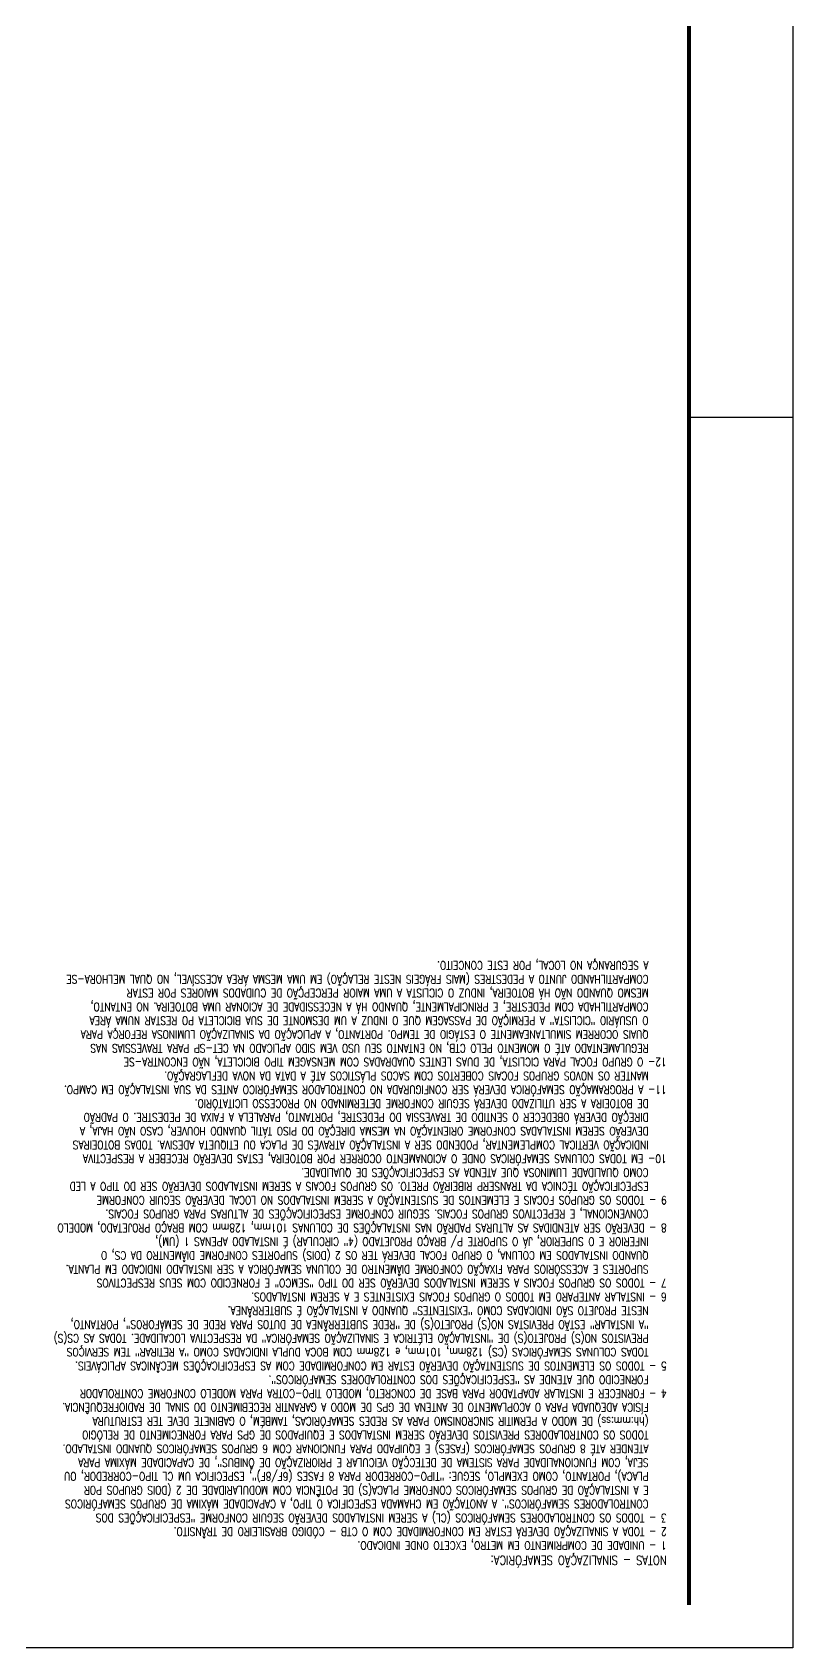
# Model space of a CAD drawing. Extents: x 206651 to 206861, y 7655817 to 7655966.
# Drawn here: x 206815.5 to 206861.4, y 7655817.4 to 7655914.9 of the extents above; entities that cross this region are included whole.
import ezdxf
from ezdxf.enums import TextEntityAlignment as Align

# ---------------------------------------------------------------- set-up
doc = ezdxf.new("R2010")
doc.units = 0
for name, color, linetype in [('A-FORMATO', 8, 'Continuous'), ('FOLHA', 7, 'Continuous'), ('FRM-P02', 2, 'Continuous')]:
    doc.layers.add(name, color=color, linetype=linetype)
doc.styles.add('ARIAL', font='arial.ttf')
doc.styles.add('ROMANC', font='romanc__.ttf')
doc.styles.add('ROMANS', font='romans__.ttf', dxfattribs={"height": 0.85})
doc.styles.add('STYLE3', font='arial.ttf')
doc.styles.add('TZ_PGT_R080', font='romans.shx', dxfattribs={"width": 0.8})

# ---------------------------------------------------------------- blocks, each defined once
blk = doc.blocks.new('PP-XYZ.000-9A00-001_A')
at = {"layer": 'FOLHA', "color": 1}
for p, q in [((0, 0), (0, 594)), ((0, 297), (25, 297))]:
    blk.add_line(p, q, dxfattribs=at)
blk.add_lwpolyline([(0, 594), (841, 594)], dxfattribs=at)
at = {"layer": 'FOLHA', "color": 2, "const_width": 1}
blk.add_lwpolyline([(831, 584), (25, 584), (25, 10), (831, 10), (831, 584)], dxfattribs=at)
at = {"color": 2, "linetype": 'ByBlock', "lineweight": 0}
for tag, p, style in [('0000/00', (660.13, 145.89), 'ROMANC'), ('LOCAL', (692.24, 145.89), 'ROMANS'), ('DE-0000/00-000-000-000', (781.56, 136.5), 'ROMANC'), ('CREA', (790.19, 125.89), 'ROMANC')]:
    blk.add_attdef(tag, p, '', height=2, dxfattribs=dict(at, style=style))
at = {"color": 2, "linetype": 'ByBlock', "lineweight": 0, "style": 'ROMANS'}
blk.add_attdef('PROJETO', text='', height=3, dxfattribs=at).set_placement((718.82, 137.97), align=Align.MIDDLE_CENTER)
at = {"color": 2, "linetype": 'ByBlock', "lineweight": 0, "style": 'ROMANC'}
blk.add_attdef('RESPONSÁVEL_TÉCNICO', text='', height=2, dxfattribs=at).set_placement((738.09, 126.07), align=Align.TOP_CENTER)
at = {"color": 2, "style": 'ROMANS', "width": 0.9}
for tag, p in [('ASSUNTO1', (658.49, 53.87)), ('ASSUNTO2', (658.49, 50.37)), ('ASSUNTO3', (658.49, 46.87))]:
    blk.add_attdef(tag, text='', height=2, dxfattribs=at).set_placement(p, align=Align.TOP_LEFT)
at = {"color": 2, "style": 'STYLE3'}
blk.add_attdef('FOLHA', text='', height=4, dxfattribs=at).set_placement((815.01, 20.08), align=Align.MIDDLE_CENTER)
at = {"layer": 'A-FORMATO', "color": 2, "lineweight": -3, "style": 'ARIAL'}
for tag, p in [('NDOCUMENTO', (473.43, 36.15)), ('DESCRICAO3', (534.26, 36.15)), ('NDOCUMENTO', (473.43, 30.07)), ('DESCRICAO2', (534.26, 30.07)), ('NDOCUMENTO', (473.43, 23.99)), ('DESCRICAO1', (534.26, 23.99))]:
    blk.add_attdef(tag, p, '', height=2.43, rotation=360, dxfattribs=at)
at = {"layer": 'FRM-P02', "style": 'ROMANS'}
for tag, p in [('28', (661, 218.41)), ('29', (671, 218.41)), ('31', (762, 218.41)), ('32', (774, 218.41)), ('33', (786, 218.41)), ('34', (798, 218.41)), ('35', (810, 218.41)), ('19', (661, 212.71)), ('20', (671, 212.71)), ('22', (762, 212.71)), ('23', (774, 212.71)), ('24', (786, 212.71)), ('25', (798, 212.71)), ('26', (810, 212.71)), ('10', (661, 206.93)), ('11', (671, 207.01)), ('13', (762, 207.01)), ('14', (774, 207.01)), ('15', (786, 207.01)), ('16', (798, 207.01)), ('17', (810, 207.01)), ('1', (661, 201.23)), ('2', (671, 201.23)), ('4', (762.09, 201.23)), ('5', (774.15, 201.23)), ('6', (786.04, 201.23)), ('7', (798.19, 201.23)), ('8', (810.19, 201.23))]:
    blk.add_attdef(tag, text='', height=2, dxfattribs=at).set_placement(p, align=Align.MIDDLE_CENTER)
for tag, p in [('30', (677.61, 217.34)), ('21', (677.61, 211.64)), ('12', (677.61, 205.94)), ('3', (677.61, 200.24))]:
    blk.add_attdef(tag, p, '', height=2, dxfattribs=at)
at = {"layer": 'FRM-P02', "style": 'ROMANS', "width": 0.85, "flags": 1}
blk.add_attdef('00/00/00', text='', height=2, dxfattribs=at).set_placement((823.5, 218.41), align=Align.MIDDLE_CENTER)
at = {"layer": 'FRM-P02', "style": 'ROMANS', "width": 0.85}
for p in [(823.5, 212.71), (823.5, 207.01), (823.5, 201.23)]:
    blk.add_attdef('00/00/00', text='', height=2, dxfattribs=at).set_placement(p, align=Align.MIDDLE_CENTER)
at = {"layer": 'FRM-P02', "style": 'ROMANS', "width": 0.8}
for tag, height, p in [('ESCALA', 2.63, (774.91, 37)), ('DATA', 2.63, (801.74, 36.54)), ('DIRETOR', 1.4, (700.04, 33.97)), ('ENGENHEIRO', 1.4, (683.84, 22.86)), ('ARQUIVO', 1.4, (728.03, 14.96)), ('SETOR', 1.4, (751.65, 14.91)), ('DATA', 1.4, (775.01, 15))]:
    blk.add_attdef(tag, text='', height=height, dxfattribs=at).set_placement(p, align=Align.TOP_LEFT)
blk = doc.blocks.new('Nota SEM')
at = {"insert": (0, 0), "char_height": 2, "attachment_point": 1, "style": 'TZ_PGT_R080'}
blk.add_mtext('{\\H1.1x;\\C30;NOTAS - SINALIZAÇÃO SEMAFÓRICA:\\P\\H0.90909x;\\C20;1 - UNIDADE DE COMPRIMENTO EM METRO, EXCETO ONDE INDICADO.\\P2 - TODA A SINALIZAÇÃO DEVERÁ ESTAR EM CONFORMIDADE COM O CTB - CÓDIGO BRASILEIRO DE TRÂNSITO.\\P3 - TODOS OS CONTROLADORES SEMAFÓRICOS (CL) A SEREM INSTALADOS DEVERÃO SEGUIR CONFORME "ESPECIFICAÇÕES DOS\\P    CONTROLADORES SEMAFÓRICOS". A ANOTAÇÃO EM CHAMADA ESPECIFICA O TIPO, A CAPACIDADE MÁXIMA DE GRUPOS SEMAFÓRICOS\\P    E A INSTALAÇÃO DE GRUPOS SEMAFÓRICOS CONFORME PLACA(S) DE POTÊNCIA COM MODULARIDADE DE 2 (DOIS GRUPOS POR\\P    PLACA), PORTANTO, COMO EXEMPLO, SEGUE: "TIPO-CORREDOR PARA 8 FASES (6F/8F)", ESPECIFICA UM CL TIPO-CORREDOR, OU \\P    SEJA, COM FUNCIONALIDADE PARA SISTEMA DE DETECÇÃO VEICULAR E PRIORIZAÇÃO DE ÔNIBUS", DE CAPACIDADE MÁXIMA PARA\\P    ATENDER ATÉ 8 GRUPOS SEMAFÓRICOS (FASES) E EQUIPADO PARA FUNCIONAR COM 6 GRUPOS SEMAFÓRICOS QUANDO INSTALADO.\\P    TODOS OS CONTROLADORES PREVISTOS DEVERÃO SEREM INSTALADOS E EQUIPADOS DE GPS PARA FORNECIMENTO DE RELÓGIO \\P    (hh:mm:ss) DE MODO A PERMITIR SINCRONISMO PARA AS REDES SEMAFÓRICAS, TAMBÉM, O GABINETE DEVE TER ESTRUTURA \\P    FÍSICA ADEQUADA PARA O ACOPLAMENTO DE ANTENA DE GPS DE MODO A GARANTIR RECEBIMENTO DO SINAL DE RADIOFREQUÊNCIA.\\P4 - FORNECER E INSTALAR ADAPTADOR PARA BASE DE CONCRETO, MODELO TIPO-COTRA PARA MODELO CONFORME CONTROLADOR \\P    FORNECIDO QUE ATENDE AS "ESPECIFICAÇÕES DOS CONTROLADORES SEMAFÓRICOS".\\P5 - TODOS OS ELEMENTOS DE SUSTENTAÇÃO DEVERÃO ESTAR EM CONFORMIDADE COM AS ESPECIFICAÇÔES MECÂNICAS APLICÁVEIS. \\P    TODAS COLUNAS SEMAFÓRICAS (CS) 128mm, 101mm, e 128mm COM BOCA DUPLA INDICADAS COMO "A RETIRAR" TEM SERVIÇOS\\P    PREVISTOS NO(S) PROJETO(S) DE "INSTALAÇÃO ELÉTRICA E SINALIZAÇÃO SEMAFÓRICA" DA RESPECTIVA LOCALIDADE. TODAS AS CS(S)\\P    "A INSTALAR" ESTÃO PREVISTAS NO(S) PROJETO(S) DE "REDE SUBTERRÂNEA DE DUTOS PARA REDE DE SEMÁFOROS", PORTANTO,\\P    NESTE PROJETO SÃO INDICADAS COMO "EXISTENTES" QUANDO A INSTALAÇÃO É SUBTERRÂNEA. \\P6 - INSTALAR ANTEPARO EM TODOS O GRUPOS FOCAIS EXISTENTES E A SEREM INSTALADOS.\\P7 - TODOS OS GRUPOS FOCAIS A SEREM INSTALADOS DEVERÃO SER DO TIPO "SEMCO" E FORNECIDO COM SEUS RESPECTIVOS \\P    SUPORTES E ACESSÓRIOS PARA FIXAÇÃO CONFORME DIÂMENTRO DE COLUNA SEMAFÓRICA A SER INSTALADO INDICADO EM PLANTA.\\P    QUANDO INSTALADOS EM COLUNA, O GRUPO FOCAL DEVERÁ TER OS 2 (DOIS) SUPORTES CONFORME DIÂMENTRO DA CS, O\\P    INFERIOR E O SUPERIOR, JÁ O SUPORTE P/ BRAÇO PROJETADO (4" CIRCULAR) É INSTALADO APENAS 1 (UM),\\P8 - DEVERÃO SER ATENDIDAS AS ALTURAS PADRÃO NAS INSTALAÇÕES DE COLUNAS 101mm, 128mm COM BRAÇO PROJETADO, MODELO\\P    CONVENCIONAL, E REPECTIVOS GRUPOS FOCAIS. SEGUIR CONFORME ESPECIFICAÇÕES DE ALTURAS PARA GRUPOS FOCAIS.\\P9 - TODOS OS GRUPOS FOCAIS E ELEMENTOS DE SUSTENTAÇÃO A SEREM INSTALADOS NO LOCAL DEVERÃO SEGUIR CONFORME\\P    ESPECIFICAÇÃO TÉCNICA DA TRANSERP RIBEIRÃO PRETO. OS GRUPOS FOCAIS A SEREM INSTALADOS DEVERÃO SER DO TIPO A LED\\P    COMO QUALIDADE LUMINOSA QUE ATENDA AS ESPECIFICAÇÕES DE QUALIDADE.\\P10- EM TODAS COLUNAS SEMAFÓRICAS ONDE O ACIONAMENTO OCORRER POR BOTOEIRA, ESTAS DEVERÃO RECEBER A RESPECTIVA\\P    INDICAÇÃO VERTICAL COMPLEMENTAR, PODENDO SER A INSTALAÇÃO ATRAVÉS DE PLACA OU ETIQUETA ADESIVA. TODAS BOTOEIRAS\\P    DEVERÃO SEREM INSTALADAS CONFORME ORIENTAÇÃO NA MESMA DIREÇÃO DO PISO TÁTIL QUANDO HOUVER, CASO NÃO HAJA, A\\P    DIREÇÃO DEVERÁ OBEDECER O SENTIDO DE TRAVESSIA DO PEDESTRE, PORTANTO, PARALELA A FAIXA DE PEDESTRE. O PADRÃO\\P    DE BOTOEIRA A SER UTILIZADO DEVERÁ SEGUIR CONFORME DETERMINADO NO PROCESSO LICITATÓRIO.\\P11- A PROGRAMAÇÃO SEMAFÓRICA DEVERÁ SER CONFIGURADA NO CONTROLADOR SEMAFÓRICO ANTES DA SUA INSTALAÇÃO EM CAMPO.\\P    MANTER OS NOVOS GRUPOS FOCAIS COBERTOS COM SACOS PLÁSTICOS ATÉ A DATA DA NOVA DEFLAGRAÇÃO.\\P12- O GRUPO FOCAL PARA CICLISTA, DE DUAS LENTES QUADRADAS COM MENSAGEM TIPO BICICLETA, NÃO ENCONTRA-SE \\P    REGULAMENTADO ATÉ O MOMENTO PELO CTB, NO ENTANTO SEU USO VEM SIDO APLICADO NA CET-SP PARA TRAVESSIAS NAS\\P    QUAIS OCORREM SIMULTANEAMENTE O ESTÁGIO DE TEMPO. PORTANTO, A APLICAÇÃO DA SINALIZAÇÃO LUMINOSA REFORÇA PARA\\P    O USUÁRIO "CICLISTA" A PERMIÇÃO DE PASSAGEM QUE O INDUZ A UM DESMONTE DE SUA BICICLETA PO RESTAR NUMA ÁREA\\P    COMPARTILHADA COM PEDESTRE, E PRINCIPALMENTE, QUANDO HÁ A NECESSIDADE DE ACIONAR UMA BOTOEIRA. NO ENTANTO,\\P    MESMO QUANDO NÃO HÁ BOTOEIRA, INDUZ O CICLISTA A UMA MAIOR PERCEPÇÃO DE CUIDADOS MAIORES POR ESTAR \\P    COMPARTILHANDO JUNTO A PEDESTRES (MAIS FRÁGEIS NESTE RELAÇÃO) EM UMA MESMA ÁREA ACESSÍVEL, NO QUAL MELHORA-SE\\P    A SEGURANÇA NO LOCAL, POR ESTE CONCEITO.}', dxfattribs=at)
blk = doc.blocks.new('050-6E22_Geral')
blk.add_blockref('Nota SEM', (30.4, 574))
blk = doc.blocks.new('522B')
for name in ['PP-XYZ.000-9A00-001_A', '050-6E22_Geral']:
    blk.add_blockref(name, (247, 0))

msp = doc.modelspace()

# ---------------------------------------------------------------- block references
at = {"xscale": 0.2500000077644566, "yscale": 0.2500000077644566, "zscale": 0.2500000077644566, "rotation": 179.9999999980856}
msp.add_blockref('522B', (206923.157, 7655965.914), dxfattribs=at)

doc.saveas('drawing.dxf')
